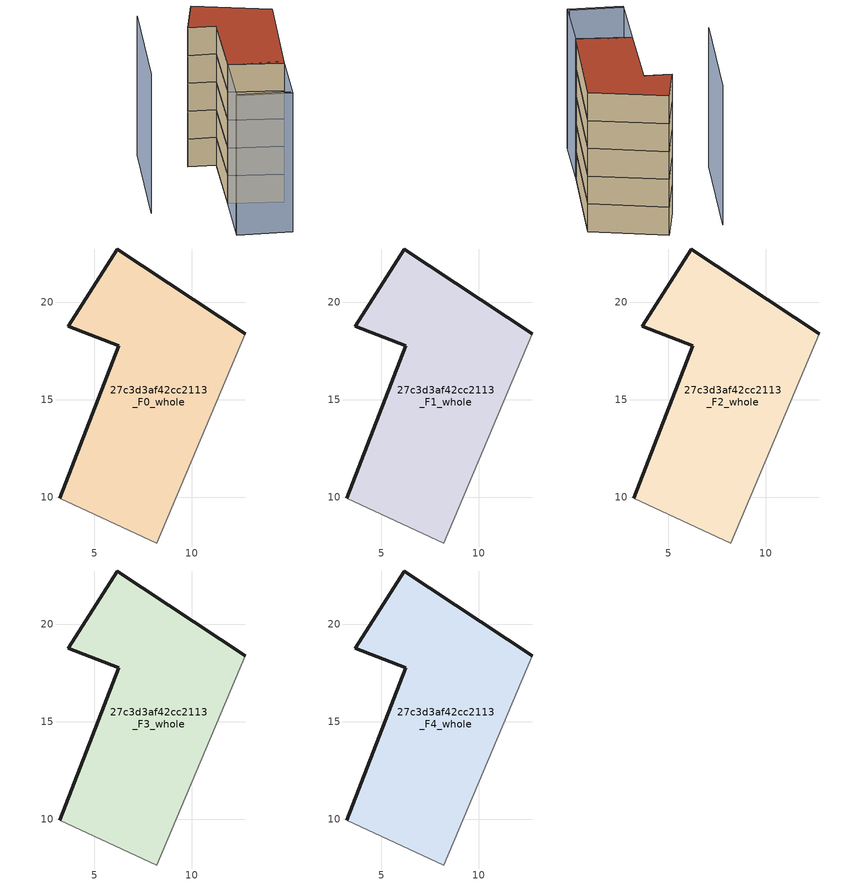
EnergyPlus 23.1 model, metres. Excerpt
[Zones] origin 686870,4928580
27c3d3af42cc2113_F0_whole
 floor ground (EU_floor_Construction): 12.73,18.38 8.19,7.65 3.23,9.95 6.24,17.77 3.65,18.77 6.16,22.74 z0
 wall outside (EU_wall_Construction): 12.73,18.38 6.16,22.74 3.65,18.77 6.24,17.77 3.23,9.95 z0:3
 wall adiabatic (EU_wall_Construction): 3.23,9.95 8.19,7.65 12.73,18.38 z0:3
27c3d3af42cc2113_F1_whole
 floor to 27c3d3af42cc2113_F0_whole (EU_floor_Construction): 12.73,18.38 8.19,7.65 3.23,9.95 6.24,17.77 3.65,18.77 6.16,22.74 z3
 wall outside (EU_wall_Construction): 12.73,18.38 6.16,22.74 3.65,18.77 6.24,17.77 3.23,9.95 z3:6
 wall adiabatic (EU_wall_Construction): 3.23,9.95 8.19,7.65 12.73,18.38 z3:6
27c3d3af42cc2113_F2_whole
 floor to 27c3d3af42cc2113_F1_whole (EU_floor_Construction): 12.73,18.38 8.19,7.65 3.23,9.95 6.24,17.77 3.65,18.77 6.16,22.74 z6
 wall outside (EU_wall_Construction): 12.73,18.38 6.16,22.74 3.65,18.77 6.24,17.77 3.23,9.95 z6:9
 wall adiabatic (EU_wall_Construction): 3.23,9.95 8.19,7.65 12.73,18.38 z6:9
27c3d3af42cc2113_F3_whole
 floor to 27c3d3af42cc2113_F2_whole (EU_floor_Construction): 12.73,18.38 8.19,7.65 3.23,9.95 6.24,17.77 3.65,18.77 6.16,22.74 z9
 wall outside (EU_wall_Construction): 12.73,18.38 6.16,22.74 3.65,18.77 6.24,17.77 3.23,9.95 z9:12
 wall adiabatic (EU_wall_Construction): 3.23,9.95 8.19,7.65 12.73,18.38 z9:12
27c3d3af42cc2113_F4_whole
 floor to 27c3d3af42cc2113_F3_whole (EU_floor_Construction): 12.73,18.38 8.19,7.65 3.23,9.95 6.24,17.77 3.65,18.77 6.16,22.74 z12
 wall outside (EU_wall_Construction): 12.73,18.38 6.16,22.74 3.65,18.77 6.24,17.77 3.23,9.95 z12:15
 wall adiabatic (EU_wall_Construction): 3.23,9.95 8.19,7.65 12.73,18.38 z12:15
 roof outside (EU_roof_Construction): 8.19,7.65 12.73,18.38 6.16,22.74 3.65,18.77 6.24,17.77 3.23,9.95 z15
shading: 0.86,3.82 5.76,1.92 / 0.58,23.3 -4.23,11.66 / 0.78,3.61 3.23,9.95 / 3.23,9.95 8.31,7.99 / 8.31,7.99 5.86,1.65 / 5.86,1.65 0.78,3.61 z0:15
[Building]
EU S2 Campaign: North Axis=0; Terrain=City; Solar Distribution=FullExterior
[Site:Location]
Bologna: Latitude=44.5; Longitude=11.25; Time Zone=1; Elevation=37
[SizingPeriod:WeatherFileDays]
AnnualSizingPeriod: Begin Month=1; Begin Day of Month=1; End Month=12; End Day of Month=31; Day of Week for Start Day=Monday; Use Weather File Daylight Saving Period=No; Use Weather File Rain and Snow Indicators=No
[MATERIAL]
EU_InternalMass_Material: Roughness=MediumRough; Thickness=0.1; Conductivity=1; Density=1800; Specific Heat=900; Thermal Absorptance=0.9; Solar Absorptance=0.7; Visible Absorptance=0.7
[MATERIAL:NOMASS] Roughness=MediumRough; Thermal Absorptance=0.9; Solar Absorptance=0.7; Visible Absorptance=0.7
Name | Thermal Resistance
EU_wall_NoMass | 0.905828
EU_roof_NoMass | 0.37593
EU_floor_NoMass | 0.67114
[CONSTRUCTION]
EU_wall_Construction: EU_wall_NoMass
EU_roof_Construction: EU_roof_NoMass
EU_floor_Construction: EU_floor_NoMass
EU_InternalMass_Construction: EU_InternalMass_Material
[ZONE] Type=1; Multiplier=1; Ceiling Height=autocalculate; Floor Area=autocalculate; Part of Total Floor Area=Yes
Name | Volume
27c3d3af42cc2113_F0_whole | 236.482
27c3d3af42cc2113_F1_whole; 27c3d3af42cc2113_F2_whole; 27c3d3af42cc2113_F3_whole; 27c3d3af42cc2113_F4_whole | 236.483
[INTERNALMASS] Construction=EU_InternalMass_Construction; Surface Area=78.8275
Name | Zone or ZoneList
27c3d3af42cc2113_F0_whole_EU_InternalMass | 27c3d3af42cc2113_F0_whole
27c3d3af42cc2113_F1_whole_EU_InternalMass | 27c3d3af42cc2113_F1_whole
27c3d3af42cc2113_F2_whole_EU_InternalMass | 27c3d3af42cc2113_F2_whole
27c3d3af42cc2113_F3_whole_EU_InternalMass | 27c3d3af42cc2113_F3_whole
27c3d3af42cc2113_F4_whole_EU_InternalMass | 27c3d3af42cc2113_F4_whole
[OTHEREQUIPMENT] Fuel Type=Electricity; Design Level Calculation Method=Watts/Area; Power per Zone Floor Area=1; Fraction Latent=0; Fraction Radiant=0; Fraction Lost=0; Carbon Dioxide Generation Rate=0; EndUse Subcategory=EU_Step8_InternalGains
Name | Zone or ZoneList or Space or SpaceList | Schedule
EU_Step8_InternalGain_27c3d3af42cc2113_F0_whole_f000 | 27c3d3af42cc2113_F0_whole | EU_Step8_GainSchedule_27c3d3af42cc2113_F0_whole_f000
EU_Step8_InternalGain_27c3d3af42cc2113_F1_whole_f000 | 27c3d3af42cc2113_F1_whole | EU_Step8_GainSchedule_27c3d3af42cc2113_F1_whole_f000
EU_Step8_InternalGain_27c3d3af42cc2113_F2_whole_f000 | 27c3d3af42cc2113_F2_whole | EU_Step8_GainSchedule_27c3d3af42cc2113_F2_whole_f000
EU_Step8_InternalGain_27c3d3af42cc2113_F3_whole_f000 | 27c3d3af42cc2113_F3_whole | EU_Step8_GainSchedule_27c3d3af42cc2113_F3_whole_f000
EU_Step8_InternalGain_27c3d3af42cc2113_F4_whole_f000 | 27c3d3af42cc2113_F4_whole | EU_Step8_GainSchedule_27c3d3af42cc2113_F4_whole_f000
[ZONEVENTILATION:DESIGNFLOWRATE] Schedule=EU_AlwaysOn; Design Flow Rate Calculation Method=AirChanges/Hour; Air Changes per Hour=0.73129; Ventilation Type=Natural; Fan Pressure Rise=0; Fan Total Efficiency=1; Constant Term Coefficient=1; Temperature Term Coefficient=0; Velocity Term Coefficient=0; Velocity Squared Term Coefficient=0; Minimum Indoor Temperature=-100; Maximum Indoor Temperature=100; Delta Temperature=-100; Minimum Outdoor Temperature=-100; Maximum Outdoor Temperature=100; Maximum Wind Speed=40
Name | Zone or ZoneList or Space or SpaceList
EU_ConstantAir_27c3d3af42cc2113_F0_whole | 27c3d3af42cc2113_F0_whole
EU_ConstantAir_27c3d3af42cc2113_F1_whole | 27c3d3af42cc2113_F1_whole
EU_ConstantAir_27c3d3af42cc2113_F2_whole | 27c3d3af42cc2113_F2_whole
EU_ConstantAir_27c3d3af42cc2113_F3_whole | 27c3d3af42cc2113_F3_whole
EU_ConstantAir_27c3d3af42cc2113_F4_whole | 27c3d3af42cc2113_F4_whole
[HVACTEMPLATE:THERMOSTAT] Constant Heating Setpoint=20; Constant Cooling Setpoint=50
EU_HeatOnly_27c3d3af42cc2113_F0_whole; EU_HeatOnly_27c3d3af42cc2113_F1_whole; EU_HeatOnly_27c3d3af42cc2113_F2_whole; EU_HeatOnly_27c3d3af42cc2113_F3_whole; EU_HeatOnly_27c3d3af42cc2113_F4_whole
[HVACTEMPLATE:ZONE:IDEALLOADSAIRSYSTEM] System Availability Schedule=EU_AlwaysOn; Maximum Heating Supply Air Temperature=50; Minimum Cooling Supply Air Temperature=13; Maximum Heating Supply Air Humidity Ratio=0.0156; Minimum Cooling Supply Air Humidity Ratio=0.0077; Heating Limit=NoLimit; Cooling Limit=NoLimit; Heating Availability Schedule=EU_AlwaysOn; Cooling Availability Schedule=EU_CoolingOff; Dehumidification Control Type=ConstantSensibleHeatRatio; Cooling Sensible Heat Ratio=0.7; Dehumidification Setpoint=60; Humidification Control Type=None; Humidification Setpoint=30; Outdoor Air Method=None; Outdoor Air Flow Rate per Person=0.00944; Outdoor Air Flow Rate per Zone Floor Area=0; Outdoor Air Flow Rate per Zone=0; Demand Controlled Ventilation Type=None; Outdoor Air Economizer Type=NoEconomizer; Heat Recovery Type=None; Sensible Heat Recovery Effectiveness=0.7; Latent Heat Recovery Effectiveness=0.65
Name | Template Thermostat
27c3d3af42cc2113_F0_whole | EU_HeatOnly_27c3d3af42cc2113_F0_whole
27c3d3af42cc2113_F1_whole | EU_HeatOnly_27c3d3af42cc2113_F1_whole
27c3d3af42cc2113_F2_whole | EU_HeatOnly_27c3d3af42cc2113_F2_whole
27c3d3af42cc2113_F3_whole | EU_HeatOnly_27c3d3af42cc2113_F3_whole
27c3d3af42cc2113_F4_whole | EU_HeatOnly_27c3d3af42cc2113_F4_whole
[SIZING:ZONE] Zone Cooling Design Supply Air Temperature Input Method=SupplyAirTemperature; Zone Cooling Design Supply Air Temperature=13; Zone Heating Design Supply Air Temperature Input Method=SupplyAirTemperature; Zone Heating Design Supply Air Temperature=50; Zone Cooling Design Supply Air Humidity Ratio=0.008; Zone Heating Design Supply Air Humidity Ratio=0.008; Cooling Design Air Flow Method=DesignDay; Cooling Design Air Flow Rate=0; Cooling Minimum Air Flow per Zone Floor Area=0.000762; Cooling Minimum Air Flow=0; Cooling Minimum Air Flow Fraction=0.2; Heating Design Air Flow Method=DesignDay; Heating Design Air Flow Rate=0; Heating Maximum Air Flow per Zone Floor Area=0.002032; Heating Maximum Air Flow=0.141576; Heating Maximum Air Flow Fraction=0.3; Account for Dedicated Outdoor Air System=No; Dedicated Outdoor Air System Control Strategy=NeutralSupplyAir; Dedicated Outdoor Air Low Setpoint Temperature for Design=autosize; Dedicated Outdoor Air High Setpoint Temperature for Design=autosize; Zone Load Sizing Method=Sensible Load Only No Latent Load; Zone Latent Cooling Design Supply Air Humidity Ratio Input Method=HumidityRatioDifference; Zone Cooling Design Supply Air Humidity Ratio Difference=0.005; Zone Latent Heating Design Supply Air Humidity Ratio Input Method=HumidityRatioDifference; Zone Humidification Design Supply Air Humidity Ratio Difference=0.005
27c3d3af42cc2113_F0_whole; 27c3d3af42cc2113_F1_whole; 27c3d3af42cc2113_F2_whole; 27c3d3af42cc2113_F3_whole; 27c3d3af42cc2113_F4_whole
[SCHEDULE:CONSTANT]
Name | Hourly Value
EU_AlwaysOn | 1
EU_CoolingOff | 0
[SCHEDULE:FILE] Column Number=1; Rows to Skip at Top=0; Number of Hours of Data=8760; Column Separator=Comma; Interpolate to Timestep=No; Minutes per Item=60; Adjust Schedule for Daylight Savings=Yes
Name | File
EU_Step8_GainSchedule_27c3d3af42cc2113_F0_whole_f000 | ../../schedules/27c3d3af42cc2113/27c3d3af42cc2113_F0_whole_f000_gain.csv
EU_Step8_GainSchedule_27c3d3af42cc2113_F1_whole_f000 | ../../schedules/27c3d3af42cc2113/27c3d3af42cc2113_F1_whole_f000_gain.csv
EU_Step8_GainSchedule_27c3d3af42cc2113_F2_whole_f000 | ../../schedules/27c3d3af42cc2113/27c3d3af42cc2113_F2_whole_f000_gain.csv
EU_Step8_GainSchedule_27c3d3af42cc2113_F3_whole_f000 | ../../schedules/27c3d3af42cc2113/27c3d3af42cc2113_F3_whole_f000_gain.csv
EU_Step8_GainSchedule_27c3d3af42cc2113_F4_whole_f000 | ../../schedules/27c3d3af42cc2113/27c3d3af42cc2113_F4_whole_f000_gain.csv
